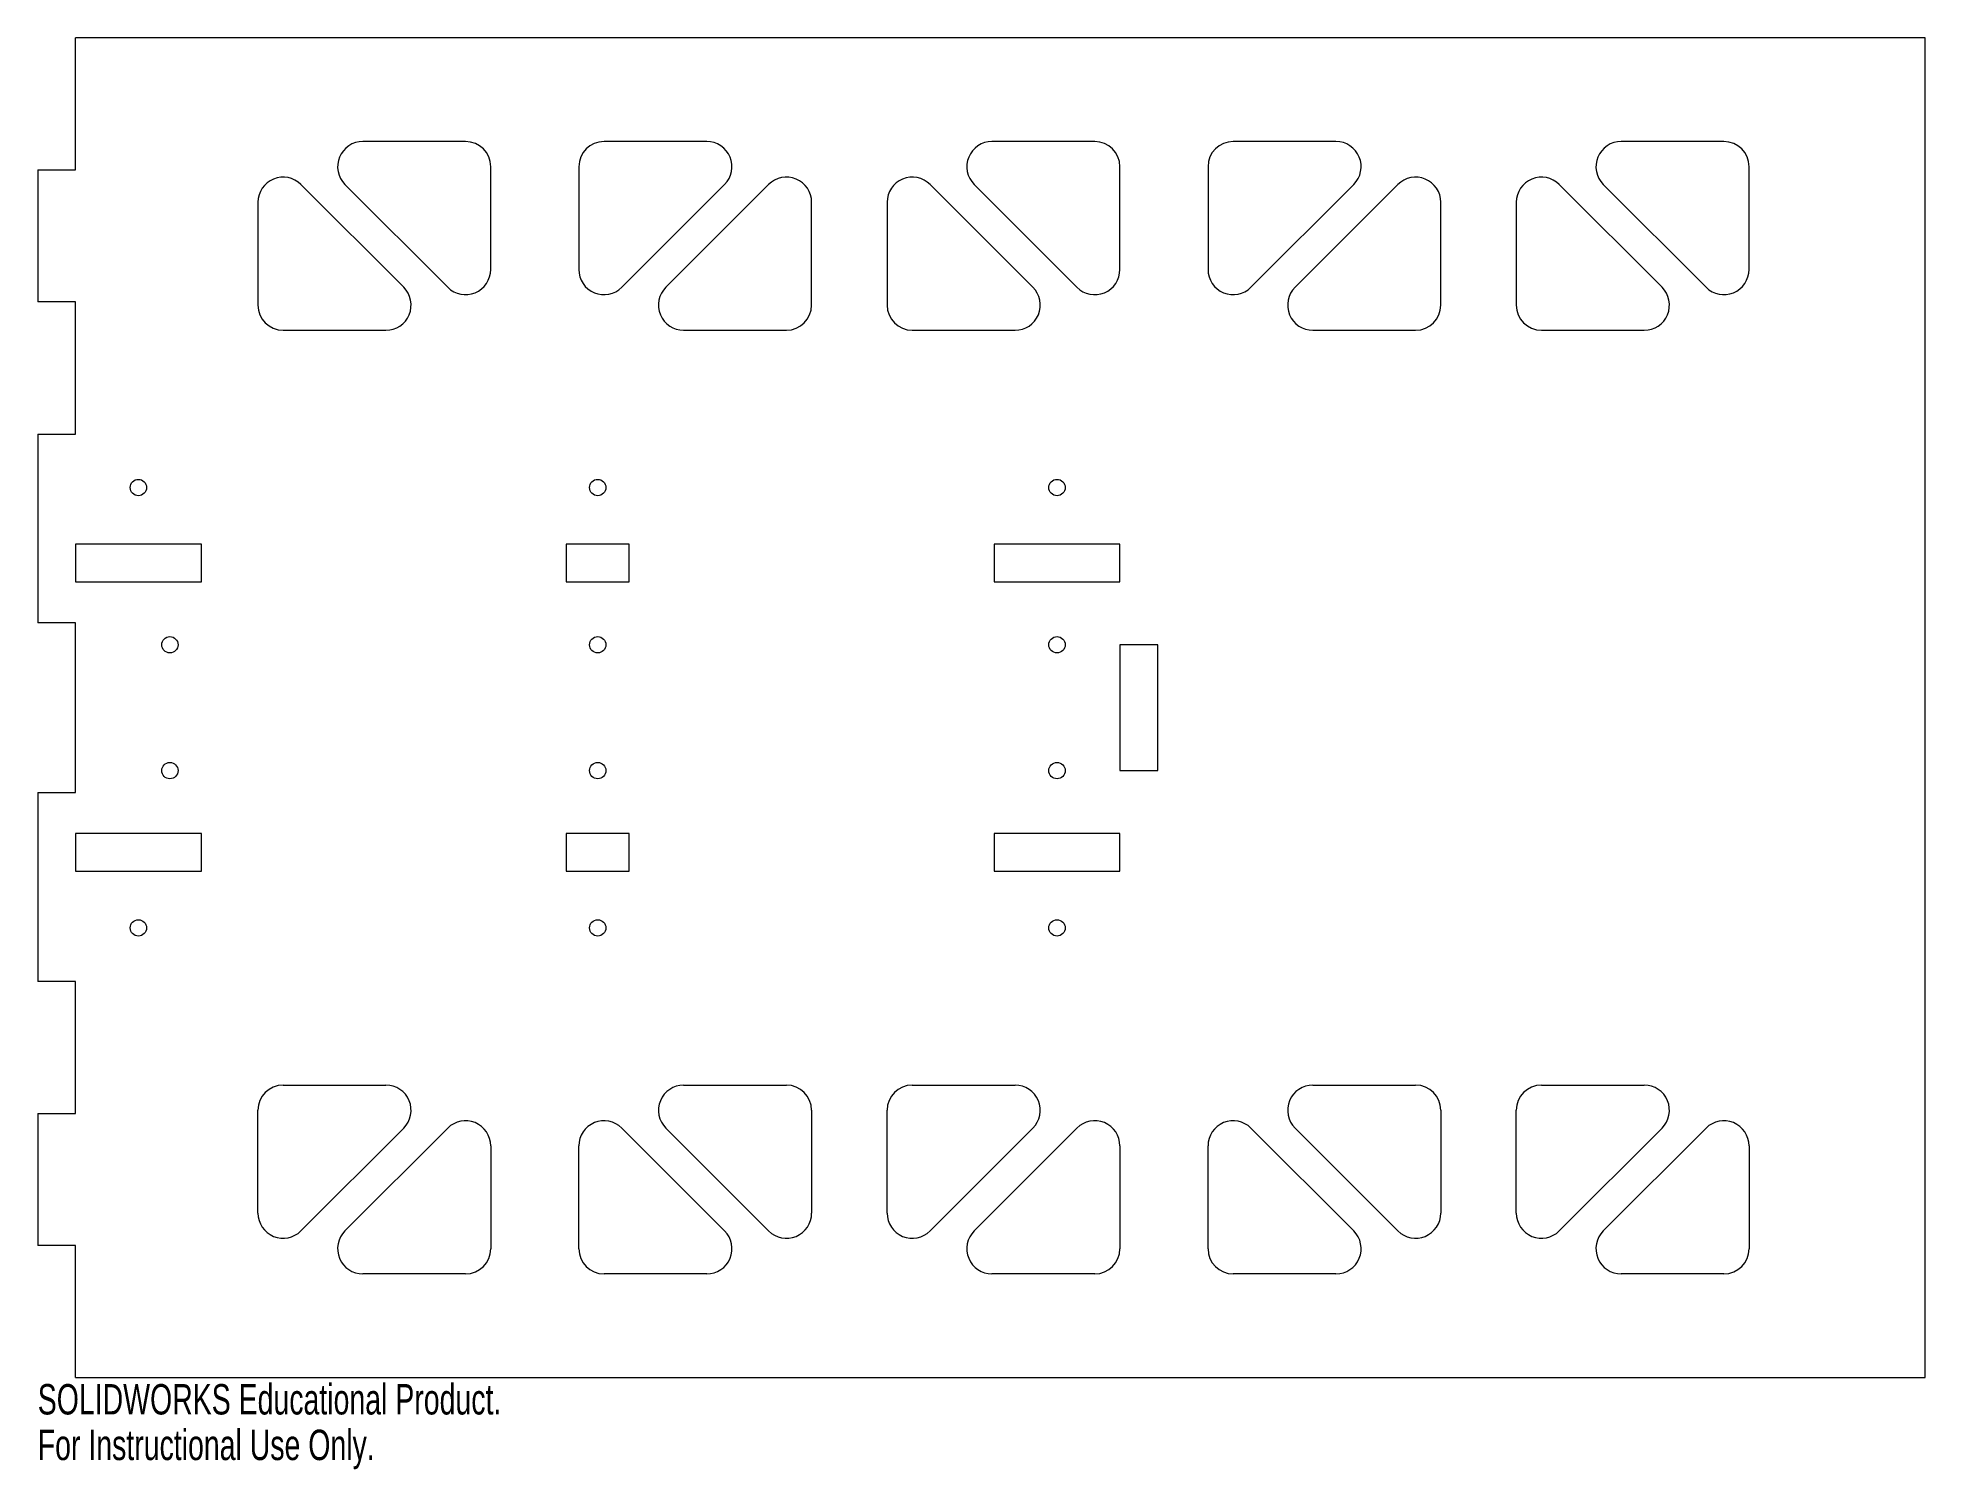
# Model space of a CAD drawing. Header units: millimetres. Extents: x -150 to 150, y -121 to 106.
import ezdxf

# ---------------------------------------------------------------- set-up
doc = ezdxf.new("R2010")
doc.units = ezdxf.units.MM
doc.styles.add('SLDTEXTSTYLE0', font='TXT', dxfattribs={"width": 0.7})

msp = doc.modelspace()

# ---------------------------------------------------------------- linework, layer by layer
at = {"color": 7, "linetype": 'Continuous', "lineweight": 15}
for p, q in [((-144, 85.5), (-144, 106.5)), ((150, 106.5), (-144, 106.5)), ((150, -106.5), (150, 106.5)), ((-82, 90), (-98.34, 90)), ((-43.66, 90), (-60, 90)), ((18, 90), (1.66, 90)), ((56.34, 90), (40, 90)), ((118, 90), (101.66, 90)), ((-150, 85.5), (-150, 64.5)), ((-150, 85.5), (-144, 85.5)), ((-78, 69.66), (-78, 86)), ((-64, 86), (-64, 69.66)), ((22, 69.66), (22, 86)), ((36, 86), (36, 69.66)), ((122, 69.66), (122, 86)), ((-91.83, 66.83), (-108.17, 83.17)), ((-101.17, 83.17), (-84.83, 66.83)), ((-57.17, 66.83), (-40.83, 83.17)), ((-33.83, 83.17), (-50.17, 66.83)), ((8.17, 66.83), (-8.17, 83.17)), ((-1.17, 83.17), (15.17, 66.83)), ((42.83, 66.83), (59.17, 83.17)), ((66.17, 83.17), (49.83, 66.83)), ((108.17, 66.83), (91.83, 83.17)), ((98.83, 83.17), (115.17, 66.83)), ((-115, 80.34), (-115, 64)), ((-27, 64), (-27, 80.34)), ((-15, 80.34), (-15, 64)), ((73, 64), (73, 80.34)), ((85, 80.34), (85, 64)), ((-144, 64.5), (-150, 64.5)), ((-144, 43.5), (-144, 64.5)), ((-111, 60), (-94.66, 60)), ((-47.34, 60), (-31, 60)), ((-11, 60), (5.34, 60)), ((52.66, 60), (69, 60)), ((89, 60), (105.34, 60)), ((-150, 43.5), (-150, 13.5)), ((-150, 43.5), (-144, 43.5)), ((-124, 26), (-144, 26)), ((-144, 26), (-144, 20)), ((-124, 20), (-124, 26)), ((-56, 26), (-66, 26)), ((-66, 26), (-66, 20)), ((-56, 20), (-56, 26)), ((22, 26), (2, 26)), ((2, 26), (2, 20)), ((22, 20), (22, 26)), ((-144, 20), (-124, 20)), ((-66, 20), (-56, 20)), ((2, 20), (22, 20)), ((-144, 13.5), (-150, 13.5)), ((-144, -13.5), (-144, 13.5)), ((28, 10), (22, 10)), ((22, 10), (22, -10)), ((28, -10), (28, 10)), ((22, -10), (28, -10)), ((-150, -13.5), (-150, -43.5)), ((-150, -13.5), (-144, -13.5)), ((-124, -20), (-144, -20)), ((-144, -20), (-144, -26)), ((-124, -26), (-124, -20)), ((-56, -20), (-66, -20)), ((-66, -20), (-66, -26)), ((-56, -26), (-56, -20)), ((22, -20), (2, -20)), ((2, -20), (2, -26)), ((22, -26), (22, -20)), ((-144, -26), (-124, -26)), ((-66, -26), (-56, -26)), ((2, -26), (22, -26)), ((-144, -43.5), (-150, -43.5)), ((-144, -64.5), (-144, -43.5)), ((-111, -60), (-94.66, -60)), ((-47.34, -60), (-31, -60)), ((-11, -60), (5.34, -60)), ((52.66, -60), (69, -60)), ((89, -60), (105.34, -60)), ((-150, -64.5), (-150, -85.5)), ((-150, -64.5), (-144, -64.5)), ((-115, -80.34), (-115, -64)), ((-27, -64), (-27, -80.34)), ((-15, -80.34), (-15, -64)), ((73, -64), (73, -80.34)), ((85, -80.34), (85, -64)), ((-91.83, -66.83), (-108.17, -83.17)), ((-101.17, -83.17), (-84.83, -66.83)), ((-57.17, -66.83), (-40.83, -83.17)), ((-33.83, -83.17), (-50.17, -66.83)), ((8.17, -66.83), (-8.17, -83.17)), ((-1.17, -83.17), (15.17, -66.83)), ((42.83, -66.83), (59.17, -83.17)), ((66.17, -83.17), (49.83, -66.83)), ((108.17, -66.83), (91.83, -83.17)), ((98.83, -83.17), (115.17, -66.83)), ((-78, -69.66), (-78, -86)), ((-64, -86), (-64, -69.66)), ((22, -69.66), (22, -86)), ((36, -86), (36, -69.66)), ((122, -69.66), (122, -86)), ((-144, -85.5), (-150, -85.5)), ((-144, -106.5), (-144, -85.5)), ((-82, -90), (-98.34, -90)), ((-43.66, -90), (-60, -90)), ((18, -90), (1.66, -90)), ((56.34, -90), (40, -90)), ((118, -90), (101.66, -90)), ((-144, -106.5), (150, -106.5))]:
    msp.add_line(p, q, dxfattribs=at)
for centre in [(-134, 35), (-61, 35), (12, 35), (-129, 10), (-61, 10), (12, 10), (-129, -10), (-61, -10), (12, -10), (-134, -35), (-61, -35), (12, -35)]:
    msp.add_circle(centre, 1.3, dxfattribs=at)
for centre, start, end in [((-98.34, 86), 90, 225), ((-82, 86), 0, 90), ((-60, 86), 90, 180), ((-43.66, 86), 315, 90), ((1.66, 86), 90, 225), ((18, 86), 0, 90), ((40, 86), 90, 180), ((56.34, 86), 315, 90), ((101.66, 86), 90, 225), ((118, 86), 0, 90), ((-111, 80.34), 45, 180), ((-31, 80.34), 0, 135), ((-11, 80.34), 45, 180), ((69, 80.34), 0, 135), ((89, 80.34), 45, 180), ((-82, 69.66), 225, 0), ((-60, 69.66), 180, 315), ((18, 69.66), 225, 0), ((40, 69.66), 180, 315), ((118, 69.66), 225, 0), ((-94.66, 64), 270, 45), ((-47.34, 64), 135, 270), ((5.34, 64), 270, 45), ((52.66, 64), 135, 270), ((105.34, 64), 270, 45), ((-111, 64), 180, 270), ((-31, 64), 270, 0), ((-11, 64), 180, 270), ((69, 64), 270, 0), ((89, 64), 180, 270), ((-94.66, -64), 315, 90), ((-47.34, -64), 90, 225), ((-31, -64), 0, 90), ((-11, -64), 90, 180), ((5.34, -64), 315, 90), ((52.66, -64), 90, 225), ((69, -64), 0, 90), ((89, -64), 90, 180), ((105.34, -64), 315, 90), ((-111, -64), 90, 180), ((-82, -69.66), 0, 135), ((-60, -69.66), 45, 180), ((18, -69.66), 0, 135), ((40, -69.66), 45, 180), ((118, -69.66), 0, 135), ((-111, -80.34), 180, 315), ((-31, -80.34), 225, 0), ((-11, -80.34), 180, 315), ((69, -80.34), 225, 0), ((89, -80.34), 180, 315), ((-98.34, -86), 135, 270), ((-43.66, -86), 270, 45), ((1.66, -86), 135, 270), ((56.34, -86), 270, 45), ((101.66, -86), 135, 270), ((-82, -86), 270, 0), ((-60, -86), 180, 270), ((18, -86), 270, 0), ((40, -86), 180, 270), ((118, -86), 270, 0)]:
    msp.add_arc(centre, 4, start, end, dxfattribs=at)

# ---------------------------------------------------------------- texts
at = {"color": 7, "linetype": 'Continuous', "char_height": 4.8336, "attachment_point": 1, "style": 'SLDTEXTSTYLE0'}
for s, insert in [('SOLIDWORKS Educational Product.', (-150, -107.52)), ('For Instructional Use Only.', (-150, -114.77))]:
    msp.add_mtext(s, dxfattribs=dict(at, insert=insert))

doc.saveas('drawing.dxf')
